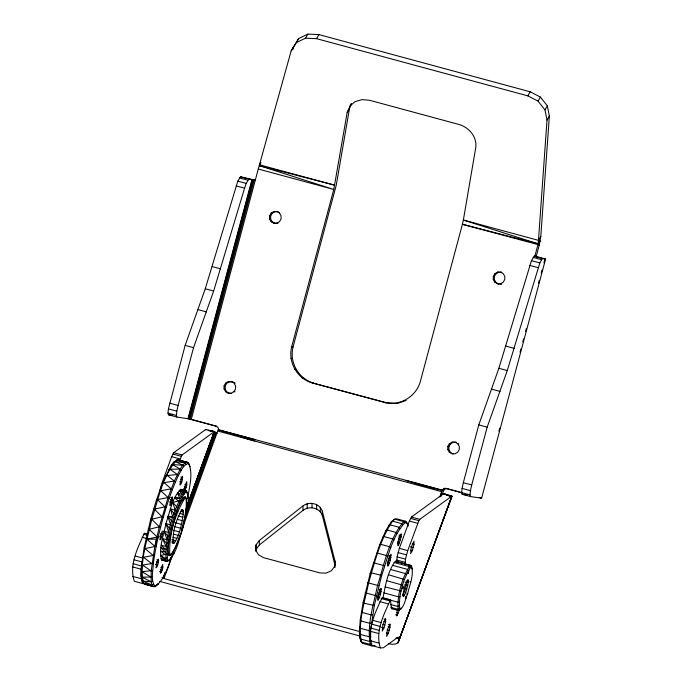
<?xml version="1.0" encoding="UTF-8"?>
<svg xmlns="http://www.w3.org/2000/svg" width="682" height="682" viewBox="0 0 682 682"><rect width="100%" height="100%" fill="white"/><g stroke="black" fill="none" stroke-linecap="round" stroke-linejoin="round"><path stroke-width="1.02" d="M231.394 393.369L228.257 393.216L225.606 391.656L224.071 388.962L224.08 385.85L225.631 383.156L228.291 381.596L232.451 381.758L235.111 383.31L231.368 381.596M229.348 393.369L226.688 391.818L225.154 389.124L225.171 386.012L226.714 383.318L229.382 381.758L232.451 381.758M269.578 218.939L269.586 215.819L271.129 213.125L273.797 211.565L276.866 211.565L279.526 213.116L281.061 215.81L281.052 218.931L279.501 221.624L276.832 223.185L273.763 223.185L271.104 221.633L269.578 218.939L270.66 219.093L272.186 221.786L274.846 223.346L277.924 223.338L276.832 223.185M270.66 219.093L270.669 215.981L272.212 213.287L274.88 211.727L276.926 211.727M455.09 442.175L457.75 443.726L459.276 446.42L459.267 449.54L457.724 452.234L455.056 453.794L451.978 453.794L449.319 452.243L447.793 449.54L447.801 446.429L449.344 443.735L452.013 442.175L456.173 442.337L452.013 442.175M453.061 453.956L450.41 452.396L448.875 449.702L448.884 446.591L450.435 443.897L453.104 442.337M497.485 283.763L501.637 283.925L497.485 283.763L494.825 282.212L493.291 279.518L493.299 276.406L494.851 273.704L497.519 272.152L501.679 272.306L497.519 272.152M498.568 283.925L495.908 282.374L494.382 279.671L494.39 276.56L495.933 273.866L498.602 272.306M166.732 554.099L160.5 555.506L165.692 559.666L160.875 558.575L167.124 561.482L168.539 560.647L167.457 560.007C166.05 537.407 173.893 514.16 183.987 494.092L183.995 491.62L186.16 490.759C191.506 502.225 184.745 515.728 182.955 527.493C178.573 538.806 177.49 553.895 167.124 561.482L161.753 560.067C158.156 548.285 163.799 535.353 165.897 523.597C169.997 512.114 171.787 498.099 180.79 489.344L186.16 490.759L187.814 493.632M186.621 503.674L186.152 497.638L185.197 496.88L182.469 498.508L185.197 496.88C177.047 504.885 175.581 517.732 171.983 528.226C170.491 537.109 166.51 546.742 169.179 555.659L170.347 555.617C181.455 539.53 186.851 518.141 186.28 498.721L182.725 497.391M388.893 599.725L382.96 598.123C385.483 585.548 387.453 571.576 395.415 561.209L411.169 565.651C414.579 574.764 409.422 584.926 407.623 593.988C405.031 599.41 404.622 607.969 398.305 610.467L391.383 608.6M181.847 529.837L218.513 428.773L218.155 427.682L216.399 426.318L188.368 418.765L176.894 417.052L168.505 414.775L167.985 413.122L168.42 408.876L185.154 345.382L205.256 288.776L237.813 181.156L240.516 176.8L255.733 180.321M373.463 645.487L371.63 645.811L362.688 643.39L360.531 640.603L359.354 633.084L360.249 619.895L363.122 602.479L370.411 572.616L379.661 544.722L385.816 530.613L391.178 521.943L394.776 519.147L396.6 518.832L405.551 521.253L406.915 522.634L408.262 526.027M370.676 637.926L370.667 632.137M161.992 577.603L163.978 578.575L173.825 551.721C168.463 563.511 166.033 578.771 154.882 586.639L153.194 586.605L151.958 584.96L151.191 581.746L151.174 570.987L154.814 546.359L159.315 526.734L168.053 497.519L174.311 481.091L180.176 469.139L182.767 465.235L185.044 462.873L186.936 462.106L188.411 462.95C193.756 474.058 188.905 487.127 187.823 498.73M156.289 585.812L154.626 585.778C150.39 579.265 153.203 570.578 153.373 563.306C155.462 547.689 159.068 532.318 163.305 517.152C167.431 503.035 172 488.985 178.326 475.678C180.96 471.45 182.708 465.448 187.755 463.538L189.204 464.374M183.236 514.322L183.177 510.383L182.103 509.633C176.144 519.394 172.196 532.037 173.271 543.435L173.927 543.384C179.801 535.003 181.608 524.27 183.236 514.322L179.289 513.256M256.006 544.961L255.733 550.212L258.529 554.858L263.644 557.671L319.977 572.931L326.047 573.144L331.443 570.715L334.717 566.273L334.99 561.03L322.305 511.185C319.832 503.256 309.193 501.134 302.936 505.933L259.288 540.528L256.006 544.961L255.963 551.491M334.939 567.552L334.99 561.03M312.015 382.841L386.106 402.73L312.015 382.841C296.943 378.399 287.881 362.099 291.632 346.925L333.771 189.46L347.181 112.436L351.213 103.724M313.396 383.045C298.332 378.604 289.262 362.304 293.013 347.129L336.235 185.248L349.516 108.361L351.392 103.886M534.884 256.074L545.609 259.041L481.611 498.192L470.529 496.564L462.14 494.288L461.62 492.634L462.055 488.389L463.325 482.686L478.79 424.895L498.883 368.289L531.448 260.66L534.151 256.313L537.22 256.764L534.884 256.074L537.919 244.744L538.473 240.354L547.007 120.075L544.986 109.896L538.047 101.132L527.834 95.872L316.584 38.661L305.562 38.175L296.363 42.574L291.188 50.8L258.265 169.017L191.233 419.507M536.265 256.279L539.3 244.949L540.809 236.287L549.351 116L547.331 105.821L540.383 97.057L530.17 91.797L318.92 34.594L307.897 34.1L298.699 38.499L291.188 50.8M154.626 585.778L153.194 586.605L143.57 583.553L141.788 579.743L141.285 575.847L141.762 563.98L144.158 547.774L150.756 519.036L156.502 499.804L162.648 482.83L171.242 465.32L173.637 462.234L177.09 459.864L186.936 462.106L187.755 463.538M153.194 586.605L143.57 583.553C138.881 562.258 147.465 540.144 151.694 519.292C158.574 499.215 162.282 475.806 177.09 459.864L186.936 462.106M167.457 560.007L166.007 560.817C164.78 537.109 172.495 512.259 183.995 491.62L180.79 489.344L184.822 490.921L185.666 492.344L186.962 492.191M400.828 609.248L399.729 609.64C398.228 595.25 403.198 578.822 411.067 566.657L411.954 567.066M370.829 629.119L374.307 605.505L381.664 575.438C387.879 557.637 391.69 537.373 404.562 523L406.361 522.685L407.7 524.04M176.894 417.052L176.382 415.398L176.817 411.144L178.079 405.44L193.543 347.658L213.645 291.043L244.582 188.172L246.202 183.424L248.904 179.076L255.23 180.355M381.025 588.566L378.467 594.38L377.845 600.467L379.473 597.62L381.067 591.669L381.025 588.566L379.252 589.606M388.484 565.446L390.351 560.365L390.974 554.27L388.408 560.075L387.785 566.171L388.484 565.446L387.299 563.826L389.226 557.671L389.192 555.31M385.611 621.839L385.569 618.591L382.883 624.678L382.227 631.063L383.94 628.079L385.611 621.839L383.744 621.336M396.788 562.701L397.077 556.862L399.345 548.354L409.362 521.048L411.425 517.067L443.615 493.606L451.91 496.581L398.041 642.734L395.645 643.996L392.031 644.294L388.612 643.723M390.002 627.193L389.959 623.945L387.274 630.032L386.617 636.417L388.339 633.433L390.002 627.193L388.143 626.69M398.62 544.978L401.152 536.904L401.11 533.801L398.544 539.615L397.921 545.711L398.62 544.978L397.435 543.358L398.859 539.488L399.337 534.841M405.159 564.091L405.466 559.129L407.734 550.63L418.884 520.664L419.814 519.334L451.91 496.061L398.041 642.734L451.91 496.061L443.513 493.794L451.91 496.581L451.296 497.528M414.017 544.398L413.965 541.15L411.28 547.237L410.632 553.614L412.346 550.63L414.017 544.398L412.15 543.886M470.529 496.564L470.009 494.91L470.444 490.656L471.714 484.953L487.178 427.162L507.28 370.556L539.837 262.937L542.54 258.589L545.609 259.041M144.712 583.442L142.691 583.536L134.303 581.26C128.864 564.926 137.807 547.569 144.456 533.162L147.252 533.921M142.691 583.536C140.04 577.091 140.577 569.717 142.188 563.042M398.859 640.705L398.595 637.329L397.947 637.235L383.429 647.764L380.394 647.9L372.005 645.632C366.566 629.29 375.509 611.942 382.159 597.526L390.547 599.802L390.999 605.471L392.031 608.779M380.394 647.9C374.955 631.566 383.898 614.209 390.547 599.802M407.768 585.233L408.262 582.053L408.228 580.084L407.691 579.717L404.435 587.313L403.036 594.244L403.071 596.213L403.608 596.588L405.713 592.581L407.768 585.233L404.579 584.832M185.137 514.543L185.461 512.574M185.785 510.605L186.109 508.636M162.333 534.381L162.29 531.048L160.279 536.521L159.946 539.803L160.969 538.737L162.333 534.381L160.381 533.853M158.412 562.42L158.36 559.087L156.979 562.215L156.016 567.842L157.022 566.81L158.412 562.42L156.451 561.891M172.282 500.085L172.231 496.752L170.227 502.225L169.886 505.507L170.918 504.441L172.282 500.085L170.321 499.556M162.802 567.774L162.751 564.44L161.37 567.569L160.406 573.195L161.438 572.13L162.802 567.774L160.841 567.245M182.418 479.625L182.367 476.283L180.363 481.756L180.031 485.038L181.054 483.973L182.418 479.625L180.457 479.088M186.808 484.979L186.766 481.637L185.385 484.766L184.421 490.392L185.444 489.326L186.808 484.979L184.856 484.442M183.748 521.091L184.149 519.224M184.541 517.348L184.941 515.481M159.562 491.637L161.643 483.99L171.659 456.676L173.722 452.695L205.811 429.421L214.532 431.57L217.226 433.36M378.536 599.742L377.351 598.123L379.286 591.967L381.067 591.669M397.239 610.356L396.762 615.948L399.447 609.87M182.52 525.967L183.501 522.062M179.801 501.961L174.754 497.971L179.903 498.474L177.337 492.933L182.06 494.407L179.247 490.332L183.083 492.728L183.987 494.092L184.822 490.921M187.976 418.68L251.973 179.528M188.368 418.765L252.366 179.613M189.119 418.953L253.116 179.801M190.125 419.208L254.13 180.057M498.883 431.203L499.71 428.125M520.034 352.168L520.86 349.09M522.779 341.904L523.606 338.826M525.532 331.64L526.351 328.562M538.439 283.405L539.266 280.319M541.184 273.141L542.011 270.055M543.929 262.877L545.029 258.768M406.361 522.685L405.551 521.253L403.718 521.577C388.672 539.309 384.46 563.801 377.53 585.471C373.642 604.678 366.635 624.738 370.266 644.43L371.63 645.811M292.68 49.777L293.524 46.726M181.182 530.809L182.026 527.919M442.405 494.314C442.959 492.029 443.786 487.869 447.102 488.619L470.009 494.91M403.608 596.588L402.764 595.156L405.577 588.575L406.77 580.859L408.228 580.084M180.048 534.671L175.794 546.478M185.598 498.167L184.677 498.482C174.737 514.757 168.94 535.225 169.741 554.296L170.432 554.85L171.344 554.534L169.426 554.014M186.408 508.278L214.344 431.629L208.112 430.402L214.208 431.697L187.132 505.515M186.501 508.252L214.532 431.57L210.508 431.101L214.344 431.629L187.2 505.481M179.34 460.904L182.111 454.971L214.208 431.697M186.544 508.337L214.634 431.749M185.7 512.958L215.248 432.397M162.904 578.174L165.095 572.207M184.421 519.488L216.16 432.959M370.121 573.69L370.258 573.195M439.856 496.922C441.143 493.751 441.834 486.624 447.102 488.619M441.288 496.112L442.021 494.118L443.615 493.606L451.689 497.025M450.93 498.516L398.041 642.734L403.88 627.014M173.748 550.903L175.385 547.365M145.999 538.55L146.852 539.164L158.258 536.785L155.828 541.559L156.212 546.256L144.976 548.558L144.158 547.774M258.265 169.017L333.771 189.46L259.382 165.649L260.234 164.03M296.363 42.574L298.699 38.499M305.562 38.175L307.897 34.1M316.584 38.661L318.92 34.594M261.01 162.401L259.612 164.848L334.726 185.189L259.382 165.649M347.181 112.436L349.516 108.361M228.257 393.216L231.334 393.207L234.003 391.656L235.546 388.953L235.554 385.842L234.028 383.148M527.834 95.872L530.17 91.797M538.047 101.132L540.383 97.057M544.986 109.896L547.331 105.821M547.007 120.075L549.351 116M349.806 106.17L355.015 101.669L362.014 99.615L369.738 100.314L459.225 124.55C468.977 127.457 477.05 136.698 475.814 147.269L463.359 220.022L538.473 240.354L540.809 236.287M171.898 554.006L173.288 551.678M384.725 402.525C399.95 406.31 415.96 396.762 420.274 381.758L462.413 224.293L539.3 244.949L538.072 243.798L463.359 220.022L462.413 224.293L538.072 243.798L540.17 240.499L538.473 240.354M538.072 243.798L540.093 241.01M256.074 549.394L259.348 544.961L302.996 510.366C309.253 505.558 319.892 507.681 322.373 515.609L335.05 565.455M399.456 610.058L400.982 607.994M145.036 584.406L154.882 586.639L158.198 583.502M158.258 536.785L156.331 539.155L146.852 539.164L154.814 546.359M183.987 494.092L185.666 492.344M180.747 500.929L182.12 500.085L180.824 500.793M173.637 462.234L175.001 461.433L185.044 462.873L185.896 464.297M168.676 560.493L170.04 559.692M156.979 585.071L158.343 584.269M500.554 283.763L503.222 282.203L504.765 279.509L504.774 276.398L503.248 273.704L500.588 272.144M391.178 521.943L394.776 519.147L403.718 521.577L404.562 523M399.729 609.64L398.305 610.467C396.719 595.318 401.954 578.021 410.24 565.225L411.067 566.657M171.242 465.32L172.563 464.578L182.767 465.235L183.663 466.616M371.724 643.629L370.266 644.43L361.324 642.009C357.683 622.316 364.7 602.257 368.578 583.05C374.742 561.891 380.104 539.675 392.534 521.159L401.485 523.58L402.363 524.978M388.638 525.524L389.942 524.808L398.893 527.229L399.822 528.559M170.577 557.893L171.881 557.177M143.57 583.553L151.958 584.96L153.407 584.159M399.072 608.438L397.615 609.205L390.692 607.33M168.565 469.864L169.835 469.207L180.176 469.139L181.122 470.444M370.872 640.645L369.405 641.395L360.454 638.966L359.687 637.619M141.788 579.743L142.564 581.115L151.191 581.746L152.666 581.004M166.843 557.782L165.376 558.524L160.5 555.506M385.816 530.613L387.069 529.991L396.02 532.412L397.001 533.639M172.751 553.801L173.987 553.221M165.675 475.755L177.337 474.467L178.326 475.678M399.541 535.506L401.383 534.671M389.405 555.975L391.246 555.139M379.456 590.271L381.298 589.436M370.539 636.11L369.064 636.775L360.113 634.354L359.354 633.084M141.285 575.847L142.052 577.151L150.935 577.049L152.401 576.392M382.798 537.075L383.992 536.563L392.943 538.985L393.983 540.101M398.91 605.735L397.435 606.358L390.522 604.482M370.727 630.151L369.252 630.705L360.309 628.284L359.542 627.125M141.276 570.536L142.044 571.755L152.64 570.442M162.648 482.83L174.311 481.091L175.359 482.183M408.262 582.053L406.796 582.564L405.006 582.078M397.384 403.471L406.157 400.453M379.661 544.722L380.803 544.355L389.754 546.776L390.846 547.748M165.257 554.713L160.637 551.005L165.453 552.139L161.012 547.74L165.658 549.564L167.116 549.112M371.434 622.93L369.976 623.348L361.025 620.927L360.249 619.895M141.762 563.98L142.538 565.071L153.373 563.306M399.243 601.729L397.785 602.138L390.871 600.262M165.658 549.564L161.284 545.268L166.101 546.435L162.418 538.575L167.226 539.786L163.978 531.235L168.778 532.489L165.897 523.597L170.688 524.893L167.908 516.615L172.853 517.348L170.423 508.84L175.189 510.221L172.827 502.404L178.761 500.852M148.224 528.882L149.119 529.326L159.315 526.734L160.637 526.998M150.756 519.036L151.694 519.292L162.035 516.709L163.305 517.152M159.562 490.921L171.191 488.841L172.299 489.795M153.544 509.258L164.967 506.888L166.186 507.51M156.502 499.804L168.053 497.519L169.213 498.312M142.734 556.324L143.518 557.271L154.575 555.182M376.498 553.358L377.581 553.153L386.524 555.574L387.683 556.384M372.636 614.635L371.204 614.908L362.253 612.479L361.451 611.609M167.985 543.06L166.553 543.315L162.418 538.575M399.362 537.203L401.152 536.904M389.226 557.671L391.016 557.373M400.044 596.707L398.638 596.861L383.813 592.846M374.307 605.505L363.958 603.186L363.122 602.479M372.005 645.632L375.04 645.487M167.977 553.366L168.377 554.227L169.503 554.193L170.347 555.617M373.386 562.735L384.571 565.77M169.298 536.231L167.908 536.257L163.978 531.235M406.608 593.988L407.623 593.988M376.396 595.787L365.211 592.76M155.675 564.636L157.781 564.773L155.82 564.236M387.129 402.798L396.361 403.403M401.272 591.055L385.1 586.895M273.797 211.565L274.88 211.727M271.129 213.125L272.212 213.287M269.586 215.819L270.669 215.981M271.104 221.633L272.186 221.786M273.763 223.185L274.846 223.346M494.851 273.704L495.933 273.866M493.299 276.406L494.39 276.56M493.291 279.518L494.382 279.671M494.825 282.212L495.908 282.374M291.632 346.925L293.013 347.129M290.856 358.348L292.246 358.553M294.462 369.184L295.843 369.388M301.887 377.785L303.277 377.99M228.291 381.596L229.382 381.758M225.631 383.156L226.714 383.318M224.08 385.85L225.171 386.012M224.071 388.962L225.154 389.124M234.003 391.656L235.085 391.809M225.606 391.656L226.688 391.818M457.75 443.726L458.833 443.888M449.344 443.735L450.435 443.897M447.801 446.429L448.884 446.591M447.793 449.54L448.875 449.702M449.319 452.243L450.41 452.396M168.505 414.775L172.537 415.372M444.587 488.338L445.968 488.542M443.513 488.713L444.903 488.917M442.661 489.463L444.05 489.667M443.607 490.494L218.487 429.703M443.547 490.699L405.824 480.435L441.774 491.696L218.052 431.118M462.14 494.288L467.179 495.03M165.854 560.681L161.753 560.067L166.57 561.15L161.157 559.052L166.007 560.817M370.411 572.616L381.664 575.438M170.986 528.942L169.656 528.721L165.897 523.597M440.947 493.938L442.021 494.118M378.851 585.744L367.666 582.709M184.771 491.066L186.604 491.5L182.844 490.307M398.859 539.488L400.487 539.897M388.723 559.956L390.351 560.365M378.774 594.252L380.403 594.661M188.198 418.526L216.782 426.25M240.516 176.8L248.904 179.076M534.151 256.313L542.54 258.589M239.365 177.891L247.754 180.159M533 257.395L541.389 259.672M237.813 181.156L246.202 183.424M531.448 260.66L539.837 262.937M236.194 185.905L244.582 188.172M529.829 265.417L538.217 267.685M212.187 266.577L220.576 268.853M505.814 346.089L514.202 348.366M205.256 288.776L213.645 291.043M498.883 368.289L507.28 370.556M198.078 309.637L206.467 311.913M491.713 389.149L500.102 391.425M185.154 345.382L193.543 347.658M478.79 424.895L487.178 427.162M169.69 403.173L178.079 405.44M463.325 482.686L471.714 484.953M168.42 408.876L176.817 411.144M462.055 488.389L470.444 490.656M167.985 413.122L176.382 415.398M445.713 488.414L461.825 492.779M173.722 452.695L182.111 454.971M411.425 517.067L419.814 519.334M172.793 454.024L181.182 456.292M410.496 518.388L418.884 520.664M171.659 456.676L180.048 458.952M409.362 521.048L417.751 523.316M180.815 477.033L182.767 477.562M179.835 481.441L181.787 481.969M410.521 546.776L413.318 547.535M184.225 486.795L186.186 487.323M410.479 550.127L412.346 550.63M183.492 488.798L185.444 489.326M399.345 548.354L407.734 550.63M179.247 490.332L183.995 491.62M398.024 552.582L406.412 554.85M182.759 497.962L184.677 498.482M397.077 556.862L405.466 559.129M170.671 497.493L172.631 498.031M396.745 560.041L405.134 562.318M411.169 565.651L395.415 561.209M394.06 562.454L408.885 566.469L409.788 567.842M169.69 501.901L171.651 502.438M392.389 565.293L407.205 569.308L408.194 570.536M181.207 509.846L183.177 510.383M180.38 511.185L183.339 511.986M175.888 511.236L177.806 511.756M390.513 569.504L405.33 573.511L406.412 574.534M177.934 515.933L182.861 517.271M388.578 574.773L404.571 579.547M177.32 519.343L182.256 520.673M175.513 522.779L181.429 524.381M386.728 580.723L402.815 585.19M403.787 588.089L406.856 588.992M174.515 526.581L180.432 528.183M173.399 530.306L179.323 531.909M173.202 534.032L178.138 535.361M172.998 537.305L176.953 538.371M159.75 536.205L161.702 536.734M171.864 539.718L175.811 540.783M171.83 541.687L174.788 542.488M143.459 534.194L147.184 535.208M381.161 598.566L389.55 600.833M171.949 542.846L173.927 543.384M142.12 537.237L145.846 538.243M379.823 601.601L388.211 603.877M396.609 612.462L398.476 612.965M395.628 614.687L397.487 615.19M167.823 553.784L169.741 554.296M168.514 554.33L170.432 554.85M383.983 619L385.85 619.503M156.8 559.828L158.761 560.365M388.382 624.354L390.24 624.857M135.232 556.018L142.691 558.038M372.935 620.39L381.323 622.657M383.045 624.473L384.912 624.976M134.03 559.794L142.419 562.062M371.733 624.158L380.121 626.434M381.144 627.321L383.94 628.079M387.444 629.827L389.303 630.33M160.219 569.598L162.171 570.126M133.101 563.707L141.489 565.983M370.803 628.079L379.192 630.347M386.472 632.922L388.339 633.433M159.477 571.601L161.438 572.13M396.037 638.002L398.834 638.761M132.649 566.921L141.046 569.189M370.352 631.285L378.749 633.552M163.978 578.575L359.985 631.651M360.045 636.076L159.75 581.396M132.692 576.392L141.08 578.668M370.394 640.765L378.783 643.032M168.079 516.01L172.853 517.348M182.017 527.22L182.955 527.493M479.327 497.417L481.611 498.192M175.163 497.016L179.903 498.474M178.778 459.898L188.411 462.95L189.076 464.578M380.334 575.19L381.596 575.642M172.981 521.525L171.719 521.065L167.908 516.615M177.09 459.864L185.044 462.873M142.564 581.115L151.958 584.96M171.08 527.851L171.983 528.226M175.001 461.433L182.767 465.235M142.052 577.151L151.191 581.746M277.958 211.727L279.731 212.758M175.189 514.339L173.995 513.64L170.423 508.84M142.044 571.755L150.935 577.049M180.79 489.344L181.906 490.008M172.563 464.578L180.176 469.139M142.538 565.071L151.174 570.987M169.835 469.207L177.337 474.467M409.831 581.755L410.683 582.36M143.518 557.271L151.916 563.724M398.152 541.738L399.558 542.855M388.015 562.207L389.422 563.323M404.588 591.686L405.713 592.581M378.067 596.503L379.473 597.62M166.894 475.209L174.311 481.091M177.499 507.715L172.827 502.404M144.976 548.558L153.143 555.438M177.337 492.933L182 497.349M163.808 482.413L171.191 488.841M160.671 490.656L168.053 497.519M149.119 529.326L156.886 536.708M157.551 499.701L164.967 506.888M151.694 519.292L159.315 526.734M154.533 509.335L162.035 516.709M360.531 640.603L362.688 643.39M403.574 594.031L404.545 595.292M411.604 567.722L412.371 569.035M189.417 465.388L190.184 466.769M168.377 554.227L169.179 555.659M205.811 429.421L206.041 429.992M322.305 511.185L322.373 515.609M320.293 507.348L320.352 511.773M316.644 504.561L316.704 508.985M311.989 503.299L312.058 507.732M307.139 503.785L307.207 508.218M302.936 505.933L302.996 510.366M259.288 540.528L259.348 544.961M402.303 588.396C402.431 591.277 404.051 582.377 402.303 588.396M405.389 598.276C405.517 601.157 407.137 592.257 405.389 598.276M407.989 572.906C408.109 575.787 409.729 566.887 407.989 572.906M254.88 439.558L254.437 440.973L218.436 429.907L254.88 439.558"/></g></svg>
